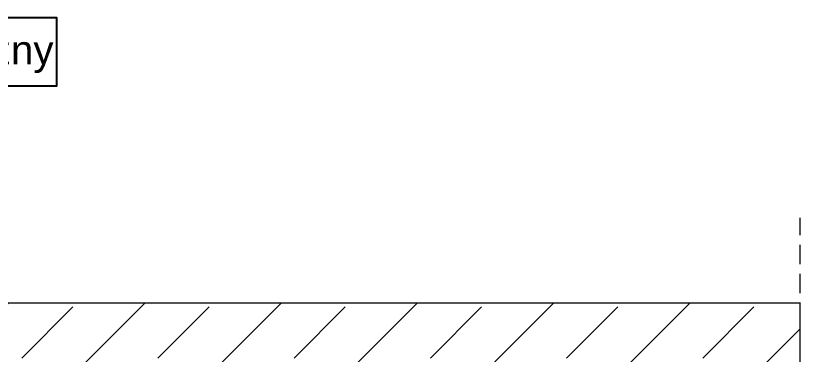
# Model space of a CAD drawing. Header units: millimetres. Extents: x -7826 to 55813, y 465 to 25965.
# Drawn here: x 53154 to 53968, y 8047 to 8399 of the extents above; entities that cross this region are included whole.
import ezdxf

# ---------------------------------------------------------------- set-up
doc = ezdxf.new("R2010")
doc.units = ezdxf.units.MM
doc.linetypes.add('Hidden Line', pattern=[30.00000000000001, 20, -10.00000000000001])
for name, color, linetype, lineweight in [('2D Drafting - General2', 251, 'Continuous', 15), ('2D Drafting - General81', 251, 'Continuous', 20), ('Annotation - Label5', 161, 'Continuous', 25)]:
    doc.layers.add(name, color=color, linetype=linetype, lineweight=lineweight)
doc.styles.add('GENERATED_STYLE_1', font='arial.ttf')
doc.styles.get("Standard").update_dxf_attribs({"font": 'arial.ttf'})
doc.dimstyles.new('GENERATED_STYLE__19', dxfattribs={"dimtxt": 0.18, "dimasz": 91.2, "dimexe": 0.18, "dimexo": 0.0625, "dimgap": 0.09, "dimtad": 0, "dimtih": 1, "dimtoh": 1, "dimdec": 4, "dimzin": 0, "dimdsep": 46, "dimtxsty": 'Standard', "dimcen": 0.09, "dimadec": 0, "dimazin": 0, "dimtfac": 1, "dimtdec": 4, "dimtmove": 0, "dimatfit": 3, "dimldrblk": 'ARROWHEAD_5', "dimfxl": 0, "dimtolj": 1, "dimtzin": 0, "dimarcsym": 0})

# ---------------------------------------------------------------- blocks, each defined once
blk = doc.blocks.new('ARROWHEAD_5')
at = {"color": 0, "linetype": 'Continuous', "lineweight": 0}
blk.add_line((0, 0), (-1, 0), dxfattribs=at)
blk.add_solid([(-1, 0.2679), (0, 0), (-1, -0.2679), (-1, 0.2679)], dxfattribs=at)

msp = doc.modelspace()

# ---------------------------------------------------------------- hatches: boundary and pattern name
at = {"layer": '2D Drafting - General81', "linetype": 'Continuous'}
h = msp.add_hatch(dxfattribs=at)
h.set_pattern_fill('SOLID___DASHED', color=256, style=0, pattern_type=2)
h.set_pattern_definition([(44.99999999999999, (98803.87108439812, -47641.55253353644), (-70.71067811865473, 70.71067811865478), []), (44.99999999999999, (98768.51574533881, -47606.19719447711), (-70.71067811865473, 70.71067811865478), [75, -25])])
h.paths.add_polyline_path([(52372.87852756398, 9502.673932334477), (52372.87852756398, 7904.667991421625), (52568.42425582659, 7904.667991421625), (53968.47015288262, 7904.667991421625), (53968.47015288262, 8100.213719684233), (52568.42425582659, 8100.213719684233), (52568.42425582659, 9502.673932334477)])

# ---------------------------------------------------------------- linework, layer by layer
at = {"layer": '2D Drafting - General2', "linetype": 'Hidden Line'}
msp.add_line((53968.47014784329, 7210.698656324307), (53968.47014784329, 8188.930404770897), dxfattribs=at)
at = {"layer": '2D Drafting - General2', "linetype": 'Continuous', "flags": 128}
msp.add_lwpolyline([(52372.87852756398, 9502.673932334477), (52372.87852756398, 7904.667991421625), (52568.42425582659, 7904.667991421625), (53968.47015288262, 7904.667991421625), (53968.47015288262, 8100.213719684233), (52568.42425582659, 8100.213719684233), (52568.42425582659, 9502.673932334477)], close=True, dxfattribs=at)
at = {"layer": 'Annotation - Label5', "linetype": 'Continuous', "flags": 128}
msp.add_lwpolyline([(52764.2336930101, 8396.98286787923), (53196.0966930101, 8396.98286787923), (53196.0966930101, 8325.839867879233), (52764.2336930101, 8325.839867879233)], close=True, dxfattribs=at)

# ---------------------------------------------------------------- texts
at = {"layer": 'Annotation - Label5', "linetype": 'Continuous', "insert": (52776.2336930101, 8358.805725022085), "char_height": 30, "width": 584.4641218989443, "attachment_point": 4, "style": 'GENERATED_STYLE_1'}
msp.add_mtext('{beton architektoniczny}', dxfattribs=at)

# ---------------------------------------------------------------- leaders
at = {"layer": 'Annotation - Label5', "linetype": 'Continuous', "path_type": 1, "annotation_type": 0, "has_hookline": 1, "hookline_direction": 0, "text_width": 413.9017735334243}
msp.add_leader([(51976.094047135, 8361.411367879231), (52776.1436930101, 8358.805725022085)], dimstyle='GENERATED_STYLE__19', dxfattribs=at)

doc.saveas('drawing.dxf')
